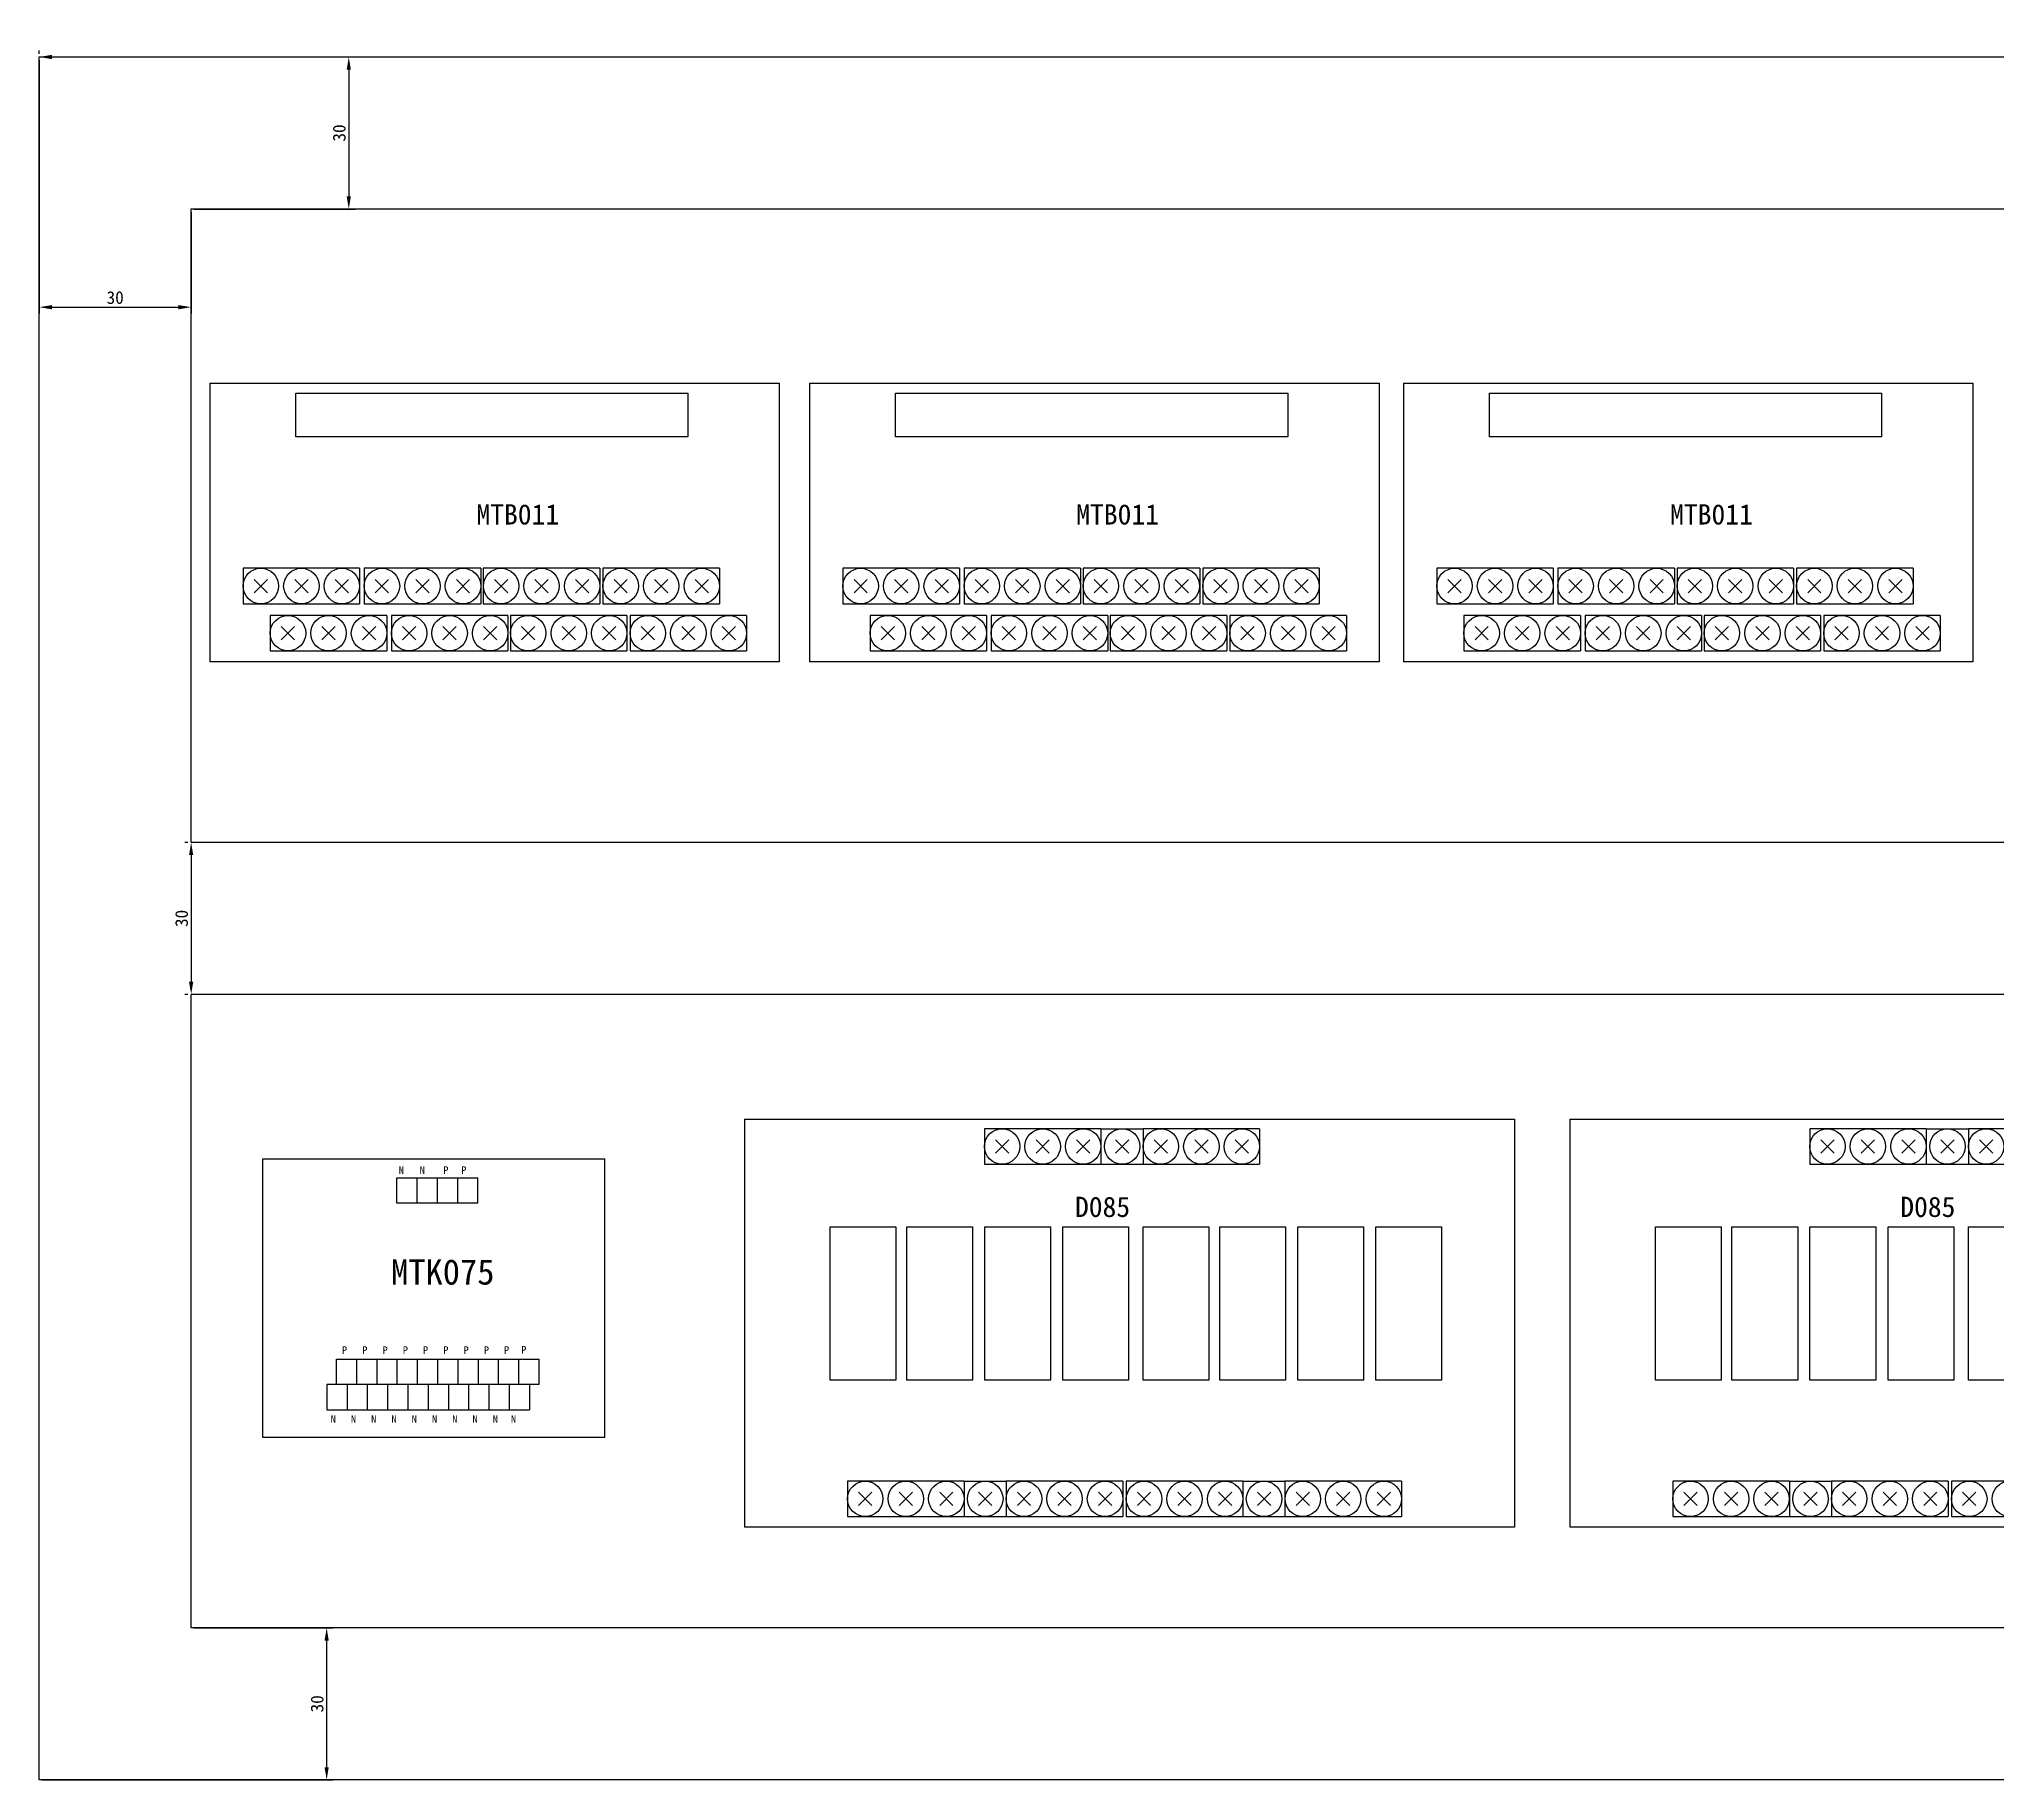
# Model space of a CAD drawing. Header units: millimetres. Extents: x 175 to 4940, y -2082 to 1907.
# Drawn here: x 1654 to 2040.5, y 984.8 to 1328.3 of the extents above; entities that cross this region are included whole.
import ezdxf

# ---------------------------------------------------------------- set-up
doc = ezdxf.new("R2010")
doc.units = ezdxf.units.MM
doc.layers.add('Z_OM_OUTLINE', color=7, linetype='Continuous')
doc.layers.add('外形線', color=7, linetype='Continuous')
doc.styles.get("Standard").update_dxf_attribs({"font": ''})
doc.styles.get('Standard').set_extended_font_data('SimSun')
doc.dimstyles.new('ISO-25', dxfattribs={"dimtxt": 2.5, "dimasz": 2.5, "dimexe": 1.25, "dimexo": 0.625, "dimtad": 1, "dimtxsty": 'Standard', "dimcen": 2.5, "dimadec": 0, "dimazin": 0, "dimtfac": 1, "dimtmove": 0, "dimatfit": 3, "dimfxl": 1, "dimarcsym": 0})

# ---------------------------------------------------------------- blocks, each defined once
blk = doc.blocks.new('*D66')
at = {"color": 0, "lineweight": -2, "transparency": 16777216}
for p, q in [((1654.03, 1325.46), (1654.03, 1326.08)), ((2504.03, 1325.46), (2504.03, 1326.08)), ((1656.53, 1324.83), (2501.53, 1324.83))]:
    blk.add_line(p, q, dxfattribs=at)
at = {"color": 0, "transparency": 16777216}
for points in [[(1656.53, 1325.25), (1656.53, 1324.42), (1654.03, 1324.83)], [(2501.53, 1325.25), (2501.53, 1324.42), (2504.03, 1324.83)]]:
    blk.add_solid(points, dxfattribs=at)
at = {"layer": 'Defpoints', "color": 0, "transparency": 16777216}
for p in [(1654.03, 1324.83), (2504.03, 1324.83), (2504.03, 1324.83)]:
    blk.add_point(p, dxfattribs=at)
at = {"color": 0, "transparency": 16777216, "insert": (2079.03, 1326.71), "char_height": 2.5, "attachment_point": 5}
blk.add_mtext('850', dxfattribs=at)
blk = doc.blocks.new('*D73')
at = {"color": 0, "lineweight": -2, "transparency": 16777216}
for p, q in [((1654.03, 1324.21), (1654.03, 1274.21)), ((1684.03, 1294.21), (1684.03, 1274.21)), ((1656.53, 1275.46), (1681.53, 1275.46))]:
    blk.add_line(p, q, dxfattribs=at)
at = {"color": 0, "transparency": 16777216}
for points in [[(1656.53, 1275.87), (1656.53, 1275.04), (1654.03, 1275.46)], [(1681.53, 1275.87), (1681.53, 1275.04), (1684.03, 1275.46)]]:
    blk.add_solid(points, dxfattribs=at)
at = {"layer": 'Defpoints', "color": 0, "transparency": 16777216}
for p in [(1654.03, 1324.83), (1684.03, 1294.83), (1684.03, 1275.46)]:
    blk.add_point(p, dxfattribs=at)
at = {"color": 0, "transparency": 16777216, "insert": (1669.03, 1277.33), "char_height": 2.5, "attachment_point": 5}
blk.add_mtext('30', dxfattribs=at)
blk = doc.blocks.new('*D74')
at = {"color": 0, "lineweight": -2, "transparency": 16777216}
for p, q in [((1654.65, 1324.83), (1716.39, 1324.83)), ((1715.14, 1322.33), (1715.14, 1297.33)), ((1684.65, 1294.83), (1716.39, 1294.83))]:
    blk.add_line(p, q, dxfattribs=at)
at = {"color": 0, "transparency": 16777216}
for points in [[(1714.73, 1322.33), (1715.56, 1322.33), (1715.14, 1324.83)], [(1714.73, 1297.33), (1715.56, 1297.33), (1715.14, 1294.83)]]:
    blk.add_solid(points, dxfattribs=at)
at = {"layer": 'Defpoints', "color": 0, "transparency": 16777216}
for p in [(1654.03, 1324.83), (1684.03, 1294.83), (1715.14, 1294.83)]:
    blk.add_point(p, dxfattribs=at)
at = {"color": 0, "transparency": 16777216, "insert": (1713.27, 1309.83), "char_height": 2.5, "attachment_point": 5, "rotation": 90}
blk.add_mtext('30', dxfattribs=at)
blk = doc.blocks.new('*D75')
at = {"color": 0, "lineweight": -2, "transparency": 16777216}
for p, q in [((1683.4, 1169.83), (1682.78, 1169.83)), ((1684.03, 1167.33), (1684.03, 1142.33)), ((1683.4, 1139.83), (1682.78, 1139.83))]:
    blk.add_line(p, q, dxfattribs=at)
at = {"color": 0, "transparency": 16777216}
for points in [[(1683.61, 1167.33), (1684.44, 1167.33), (1684.03, 1169.83)], [(1683.61, 1142.33), (1684.44, 1142.33), (1684.03, 1139.83)]]:
    blk.add_solid(points, dxfattribs=at)
at = {"layer": 'Defpoints', "color": 0, "transparency": 16777216}
for p in [(1684.03, 1169.83), (1684.03, 1139.83), (1684.03, 1139.83)]:
    blk.add_point(p, dxfattribs=at)
at = {"color": 0, "transparency": 16777216, "insert": (1682.15, 1154.83), "char_height": 2.5, "attachment_point": 5, "rotation": 90}
blk.add_mtext('30', dxfattribs=at)
blk = doc.blocks.new('*D76')
at = {"color": 0, "lineweight": -2, "transparency": 16777216}
for p, q in [((1684.65, 1014.83), (1712.03, 1014.83)), ((1710.78, 987.33), (1710.78, 1012.33)), ((1654.65, 984.83), (1712.03, 984.83))]:
    blk.add_line(p, q, dxfattribs=at)
at = {"color": 0, "transparency": 16777216}
for points in [[(1710.36, 1012.33), (1711.19, 1012.33), (1710.78, 1014.83)], [(1710.36, 987.33), (1711.19, 987.33), (1710.78, 984.83)]]:
    blk.add_solid(points, dxfattribs=at)
at = {"layer": 'Defpoints', "color": 0, "transparency": 16777216}
for p in [(1684.03, 1014.83), (1710.78, 1014.83), (1654.03, 984.83)]:
    blk.add_point(p, dxfattribs=at)
at = {"color": 0, "transparency": 16777216, "insert": (1708.9, 999.83), "char_height": 2.5, "attachment_point": 5, "rotation": 90}
blk.add_mtext('30', dxfattribs=at)

msp = doc.modelspace()

# ---------------------------------------------------------------- linework, layer by layer
for p, q in [((1654.026, 1324.832), (2504.026, 1324.832)), ((1654.026, 984.832), (1654.026, 1324.832)), ((1684.026, 1294.832), (2328.93, 1294.832)), ((1684.026, 1169.832), (1684.026, 1294.832)), ((1687.715, 1260.443), (1800.115, 1260.443)), ((1687.715, 1260.443), (1687.715, 1205.443)), ((1800.115, 1260.443), (1800.115, 1205.443)), ((1806.113, 1260.443), (1918.513, 1260.443)), ((1806.113, 1260.443), (1806.113, 1205.443)), ((1918.513, 1260.443), (1918.513, 1205.443)), ((1923.334, 1260.443), (2035.734, 1260.443)), ((1923.334, 1260.443), (1923.334, 1205.443)), ((2035.734, 1260.443), (2035.734, 1205.443)), ((1694.283, 1223.926), (1694.283, 1216.926)), ((1717.283, 1223.926), (1717.283, 1216.926)), ((1718.191, 1223.926), (1718.191, 1216.926)), ((1741.191, 1223.926), (1741.191, 1216.926)), ((1741.702, 1223.926), (1741.702, 1216.926)), ((1764.702, 1223.926), (1764.702, 1216.926)), ((1765.312, 1223.926), (1765.312, 1216.926)), ((1788.312, 1223.926), (1788.312, 1216.926)), ((1812.681, 1223.926), (1812.681, 1216.926)), ((1835.681, 1223.926), (1835.681, 1216.926)), ((1836.589, 1223.926), (1836.589, 1216.926)), ((1859.589, 1223.926), (1859.589, 1216.926)), ((1860.1, 1223.926), (1860.1, 1216.926)), ((1883.1, 1223.926), (1883.1, 1216.926)), ((1883.71, 1223.926), (1883.71, 1216.926)), ((1906.71, 1223.926), (1906.71, 1216.926)), ((1929.902, 1223.926), (1929.902, 1216.926)), ((1952.902, 1223.926), (1952.902, 1216.926)), ((1953.81, 1223.926), (1953.81, 1216.926)), ((1976.81, 1223.926), (1976.81, 1216.926)), ((1977.321, 1223.926), (1977.321, 1216.926)), ((2000.321, 1223.926), (2000.321, 1216.926)), ((2000.931, 1223.926), (2000.931, 1216.926)), ((2023.931, 1223.926), (2023.931, 1216.926)), ((1699.64, 1214.613), (1699.64, 1207.613)), ((1722.64, 1214.613), (1722.64, 1207.613)), ((1723.548, 1214.613), (1723.548, 1207.613)), ((1746.548, 1214.613), (1746.548, 1207.613)), ((1747.059, 1214.613), (1747.059, 1207.613)), ((1770.059, 1214.613), (1770.059, 1207.613)), ((1770.669, 1214.613), (1770.669, 1207.613)), ((1793.669, 1214.613), (1793.669, 1207.613)), ((1818.038, 1214.613), (1818.038, 1207.613)), ((1841.038, 1214.613), (1841.038, 1207.613)), ((1841.946, 1214.613), (1841.946, 1207.613)), ((1864.946, 1214.613), (1864.946, 1207.613)), ((1865.457, 1214.613), (1865.457, 1207.613)), ((1888.457, 1214.613), (1888.457, 1207.613)), ((1889.067, 1214.613), (1889.067, 1207.613)), ((1912.067, 1214.613), (1912.067, 1207.613)), ((1935.259, 1214.613), (1935.259, 1207.613)), ((1958.259, 1214.613), (1958.259, 1207.613)), ((1959.167, 1214.613), (1959.167, 1207.613)), ((1982.167, 1214.613), (1982.167, 1207.613)), ((1982.678, 1214.613), (1982.678, 1207.613)), ((2005.678, 1214.613), (2005.678, 1207.613)), ((2006.288, 1214.613), (2006.288, 1207.613)), ((2029.288, 1214.613), (2029.288, 1207.613)), ((1800.115, 1205.443), (1687.715, 1205.443)), ((1918.513, 1205.443), (1806.113, 1205.443)), ((2035.734, 1205.443), (1923.334, 1205.443)), ((2328.93, 1169.832), (1684.026, 1169.832)), ((1684.026, 1014.832), (1684.026, 1139.832)), ((2328.93, 1139.832), (1684.026, 1139.832)), ((1793.271, 1115.191), (1945.271, 1115.191)), ((1793.271, 1115.191), (1793.271, 1034.691)), ((1840.607, 1113.333), (1840.607, 1106.333)), ((1863.607, 1113.333), (1863.607, 1106.333)), ((1863.607, 1113.333), (1871.935, 1113.333)), ((1871.935, 1113.333), (1871.935, 1106.333)), ((1894.935, 1113.333), (1894.935, 1106.333)), ((1945.271, 1115.191), (1945.271, 1034.691)), ((1956.174, 1115.191), (2108.174, 1115.191)), ((1956.174, 1115.191), (1956.174, 1034.691)), ((2003.509, 1113.333), (2003.509, 1106.333)), ((2026.509, 1113.333), (2026.509, 1106.333)), ((2026.509, 1113.333), (2034.837, 1113.333)), ((2034.837, 1113.333), (2034.837, 1106.333)), ((1698.158, 1052.36), (1698.158, 1107.36)), ((1698.158, 1107.36), (1765.658, 1107.36)), ((1765.658, 1052.36), (1765.658, 1107.36)), ((1863.607, 1106.333), (1871.935, 1106.333)), ((2026.509, 1106.333), (2034.837, 1106.333)), ((1724.645, 1103.614), (1740.645, 1103.614)), ((1724.645, 1098.614), (1724.645, 1103.614)), ((1728.645, 1098.614), (1728.645, 1103.599)), ((1732.645, 1098.614), (1732.645, 1103.599)), ((1736.645, 1098.614), (1736.645, 1103.599)), ((1740.645, 1098.614), (1740.645, 1103.614)), ((1740.645, 1098.614), (1724.645, 1098.614)), ((1712.726, 1067.873), (1752.726, 1067.873)), ((1712.726, 1062.873), (1712.726, 1067.873)), ((1716.726, 1062.873), (1716.726, 1067.858)), ((1720.726, 1062.873), (1720.726, 1067.858)), ((1724.726, 1062.873), (1724.726, 1067.858)), ((1728.726, 1062.873), (1728.726, 1067.858)), ((1732.726, 1062.873), (1732.726, 1067.858)), ((1736.726, 1062.873), (1736.726, 1067.858)), ((1740.726, 1062.873), (1740.726, 1067.858)), ((1744.726, 1062.873), (1744.726, 1067.858)), ((1748.726, 1062.867), (1748.726, 1067.858)), ((1752.726, 1062.873), (1752.726, 1067.873)), ((1752.726, 1062.873), (1710.801, 1062.873)), ((1710.801, 1062.873), (1710.801, 1057.873)), ((1714.801, 1062.873), (1714.801, 1057.873)), ((1718.801, 1062.873), (1718.801, 1057.873)), ((1722.801, 1062.873), (1722.801, 1057.873)), ((1726.801, 1062.873), (1726.801, 1057.873)), ((1730.801, 1062.873), (1730.801, 1057.873)), ((1734.801, 1062.873), (1734.801, 1057.873)), ((1738.801, 1062.873), (1738.801, 1057.873)), ((1742.801, 1062.873), (1742.801, 1057.873)), ((1746.801, 1062.873), (1746.801, 1057.873)), ((1750.801, 1062.873), (1750.801, 1057.873)), ((1710.801, 1057.873), (1750.801, 1057.873)), ((1765.658, 1052.36), (1698.158, 1052.36)), ((1813.593, 1043.775), (1813.593, 1036.775)), ((1836.593, 1043.775), (1836.593, 1036.775)), ((1836.593, 1043.775), (1844.921, 1043.775)), ((1844.921, 1043.775), (1844.921, 1036.775)), ((1867.921, 1043.775), (1867.921, 1036.775)), ((1868.615, 1043.769), (1868.615, 1036.769)), ((1891.615, 1043.769), (1891.615, 1036.769)), ((1891.615, 1043.769), (1899.942, 1043.769)), ((1899.942, 1043.769), (1899.942, 1036.769)), ((1922.942, 1043.769), (1922.942, 1036.769)), ((1976.495, 1043.775), (1976.495, 1036.775)), ((1999.495, 1043.775), (1999.495, 1036.775)), ((1999.495, 1043.775), (2007.823, 1043.775)), ((2007.823, 1043.775), (2007.823, 1036.775)), ((2030.823, 1043.775), (2030.823, 1036.775)), ((2031.517, 1043.769), (2031.517, 1036.769)), ((1836.593, 1036.775), (1844.921, 1036.775)), ((1891.615, 1036.769), (1899.942, 1036.769)), ((1999.495, 1036.775), (2007.823, 1036.775)), ((1945.271, 1034.691), (1793.271, 1034.691)), ((2108.174, 1034.691), (1956.174, 1034.691)), ((2328.93, 1014.832), (1684.026, 1014.832)), ((2504.026, 984.832), (1654.026, 984.832))]:
    msp.add_line(p, q)
for points in [[(1704.686, 1258.489), (1782.076, 1258.489), (1782.076, 1249.857), (1704.686, 1249.857)], [(1823.084, 1258.489), (1900.474, 1258.489), (1900.474, 1249.857), (1823.084, 1249.857)], [(1940.305, 1258.489), (2017.695, 1258.489), (2017.695, 1249.857), (1940.305, 1249.857)], [(1823.151, 1093.958), (1823.151, 1063.716), (1810.165, 1063.716), (1810.165, 1093.958)], [(1838.252, 1093.958), (1838.252, 1063.716), (1825.265, 1063.716), (1825.265, 1093.958)], [(1853.655, 1093.958), (1853.655, 1063.716), (1840.668, 1063.716), (1840.668, 1093.958)], [(1869.058, 1093.958), (1869.058, 1063.716), (1856.071, 1063.716), (1856.071, 1093.958)], [(1884.939, 1093.958), (1884.939, 1063.716), (1871.952, 1063.716), (1871.952, 1093.958)], [(1900.04, 1093.958), (1900.04, 1063.716), (1887.053, 1063.716), (1887.053, 1093.958)], [(1915.443, 1093.958), (1915.443, 1063.716), (1902.456, 1063.716), (1902.456, 1093.958)], [(1930.846, 1093.958), (1930.846, 1063.716), (1917.859, 1063.716), (1917.859, 1093.958)], [(1986.054, 1093.958), (1986.054, 1063.716), (1973.067, 1063.716), (1973.067, 1093.958)], [(2001.154, 1093.958), (2001.154, 1063.716), (1988.168, 1063.716), (1988.168, 1093.958)], [(2016.557, 1093.958), (2016.557, 1063.716), (2003.571, 1063.716), (2003.571, 1093.958)], [(2031.96, 1093.958), (2031.96, 1063.716), (2018.973, 1063.716), (2018.973, 1093.958)], [(2047.841, 1093.958), (2047.841, 1063.716), (2034.855, 1063.716), (2034.855, 1093.958)]]:
    msp.add_lwpolyline(points, close=True)
at = {"layer": 'Z_OM_OUTLINE'}
for p, q in [((1717.283, 1223.926), (1694.283, 1223.926)), ((1696.473, 1219.115), (1699.094, 1221.736)), ((1699.094, 1219.115), (1696.473, 1221.736)), ((1707.094, 1219.115), (1704.473, 1221.736)), ((1704.473, 1219.115), (1707.094, 1221.736)), ((1715.094, 1219.115), (1712.473, 1221.736)), ((1712.473, 1219.115), (1715.094, 1221.736)), ((1741.191, 1223.926), (1718.191, 1223.926)), ((1720.38, 1219.115), (1723.001, 1221.736)), ((1723.001, 1219.115), (1720.38, 1221.736)), ((1731.001, 1219.115), (1728.38, 1221.736)), ((1728.38, 1219.115), (1731.001, 1221.736)), ((1739.001, 1219.115), (1736.38, 1221.736)), ((1736.38, 1219.115), (1739.001, 1221.736)), ((1764.702, 1223.926), (1741.702, 1223.926)), ((1743.891, 1219.115), (1746.512, 1221.736)), ((1746.512, 1219.115), (1743.891, 1221.736)), ((1754.512, 1219.115), (1751.891, 1221.736)), ((1751.891, 1219.115), (1754.512, 1221.736)), ((1762.512, 1219.115), (1759.891, 1221.736)), ((1759.891, 1219.115), (1762.512, 1221.736)), ((1788.312, 1223.926), (1765.312, 1223.926)), ((1767.501, 1219.115), (1770.122, 1221.736)), ((1770.122, 1219.115), (1767.501, 1221.736)), ((1778.122, 1219.115), (1775.501, 1221.736)), ((1775.501, 1219.115), (1778.122, 1221.736)), ((1786.122, 1219.115), (1783.501, 1221.736)), ((1783.501, 1219.115), (1786.122, 1221.736)), ((1835.681, 1223.926), (1812.681, 1223.926)), ((1814.871, 1219.115), (1817.492, 1221.736)), ((1817.492, 1219.115), (1814.871, 1221.736)), ((1825.492, 1219.115), (1822.871, 1221.736)), ((1822.871, 1219.115), (1825.492, 1221.736)), ((1833.492, 1219.115), (1830.871, 1221.736)), ((1830.871, 1219.115), (1833.492, 1221.736)), ((1859.589, 1223.926), (1836.589, 1223.926)), ((1838.778, 1219.115), (1841.399, 1221.736)), ((1841.399, 1219.115), (1838.778, 1221.736)), ((1849.399, 1219.115), (1846.778, 1221.736)), ((1846.778, 1219.115), (1849.399, 1221.736)), ((1857.399, 1219.115), (1854.778, 1221.736)), ((1854.778, 1219.115), (1857.399, 1221.736)), ((1883.1, 1223.926), (1860.1, 1223.926)), ((1862.289, 1219.115), (1864.91, 1221.736)), ((1864.91, 1219.115), (1862.289, 1221.736)), ((1872.91, 1219.115), (1870.289, 1221.736)), ((1870.289, 1219.115), (1872.91, 1221.736)), ((1880.91, 1219.115), (1878.289, 1221.736)), ((1878.289, 1219.115), (1880.91, 1221.736)), ((1906.71, 1223.926), (1883.71, 1223.926)), ((1885.899, 1219.115), (1888.52, 1221.736)), ((1888.52, 1219.115), (1885.899, 1221.736)), ((1896.52, 1219.115), (1893.899, 1221.736)), ((1893.899, 1219.115), (1896.52, 1221.736)), ((1904.52, 1219.115), (1901.899, 1221.736)), ((1901.899, 1219.115), (1904.52, 1221.736)), ((1952.902, 1223.926), (1929.902, 1223.926)), ((1932.091, 1219.115), (1934.713, 1221.736)), ((1934.713, 1219.115), (1932.091, 1221.736)), ((1942.713, 1219.115), (1940.091, 1221.736)), ((1940.091, 1219.115), (1942.713, 1221.736)), ((1950.713, 1219.115), (1948.091, 1221.736)), ((1948.091, 1219.115), (1950.713, 1221.736)), ((1976.81, 1223.926), (1953.81, 1223.926)), ((1955.999, 1219.115), (1958.62, 1221.736)), ((1958.62, 1219.115), (1955.999, 1221.736)), ((1966.62, 1219.115), (1963.999, 1221.736)), ((1963.999, 1219.115), (1966.62, 1221.736)), ((1974.62, 1219.115), (1971.999, 1221.736)), ((1971.999, 1219.115), (1974.62, 1221.736)), ((2000.321, 1223.926), (1977.321, 1223.926)), ((1979.51, 1219.115), (1982.131, 1221.736)), ((1982.131, 1219.115), (1979.51, 1221.736)), ((1990.131, 1219.115), (1987.51, 1221.736)), ((1987.51, 1219.115), (1990.131, 1221.736)), ((1998.131, 1219.115), (1995.51, 1221.736)), ((1995.51, 1219.115), (1998.131, 1221.736)), ((2023.931, 1223.926), (2000.931, 1223.926)), ((2003.12, 1219.115), (2005.741, 1221.736)), ((2005.741, 1219.115), (2003.12, 1221.736)), ((2013.741, 1219.115), (2011.12, 1221.736)), ((2011.12, 1219.115), (2013.741, 1221.736)), ((2021.741, 1219.115), (2019.12, 1221.736)), ((2019.12, 1219.115), (2021.741, 1221.736)), ((1694.283, 1216.926), (1717.283, 1216.926)), ((1722.64, 1214.613), (1699.64, 1214.613)), ((1718.191, 1216.926), (1741.191, 1216.926)), ((1746.548, 1214.613), (1723.548, 1214.613)), ((1741.702, 1216.926), (1764.702, 1216.926)), ((1770.059, 1214.613), (1747.059, 1214.613)), ((1765.312, 1216.926), (1788.312, 1216.926)), ((1793.669, 1214.613), (1770.669, 1214.613)), ((1812.681, 1216.926), (1835.681, 1216.926)), ((1841.038, 1214.613), (1818.038, 1214.613)), ((1836.589, 1216.926), (1859.589, 1216.926)), ((1864.946, 1214.613), (1841.946, 1214.613)), ((1860.1, 1216.926), (1883.1, 1216.926)), ((1888.457, 1214.613), (1865.457, 1214.613)), ((1883.71, 1216.926), (1906.71, 1216.926)), ((1912.067, 1214.613), (1889.067, 1214.613)), ((1929.902, 1216.926), (1952.902, 1216.926)), ((1958.259, 1214.613), (1935.259, 1214.613)), ((1953.81, 1216.926), (1976.81, 1216.926)), ((1982.167, 1214.613), (1959.167, 1214.613)), ((1977.321, 1216.926), (2000.321, 1216.926)), ((2005.678, 1214.613), (1982.678, 1214.613)), ((2000.931, 1216.926), (2023.931, 1216.926)), ((2029.288, 1214.613), (2006.288, 1214.613)), ((1701.829, 1209.803), (1704.451, 1212.424)), ((1704.451, 1209.803), (1701.829, 1212.424)), ((1712.451, 1209.803), (1709.829, 1212.424)), ((1709.829, 1209.803), (1712.451, 1212.424)), ((1720.451, 1209.803), (1717.829, 1212.424)), ((1717.829, 1209.803), (1720.451, 1212.424)), ((1725.737, 1209.803), (1728.358, 1212.424)), ((1728.358, 1209.803), (1725.737, 1212.424)), ((1736.358, 1209.803), (1733.737, 1212.424)), ((1733.737, 1209.803), (1736.358, 1212.424)), ((1744.358, 1209.803), (1741.737, 1212.424)), ((1741.737, 1209.803), (1744.358, 1212.424)), ((1749.248, 1209.803), (1751.869, 1212.424)), ((1751.869, 1209.803), (1749.248, 1212.424)), ((1759.869, 1209.803), (1757.248, 1212.424)), ((1757.248, 1209.803), (1759.869, 1212.424)), ((1767.869, 1209.803), (1765.248, 1212.424)), ((1765.248, 1209.803), (1767.869, 1212.424)), ((1772.858, 1209.803), (1775.479, 1212.424)), ((1775.479, 1209.803), (1772.858, 1212.424)), ((1783.479, 1209.803), (1780.858, 1212.424)), ((1780.858, 1209.803), (1783.479, 1212.424)), ((1791.479, 1209.803), (1788.858, 1212.424)), ((1788.858, 1209.803), (1791.479, 1212.424)), ((1820.227, 1209.803), (1822.849, 1212.424)), ((1822.849, 1209.803), (1820.227, 1212.424)), ((1830.849, 1209.803), (1828.227, 1212.424)), ((1828.227, 1209.803), (1830.849, 1212.424)), ((1838.849, 1209.803), (1836.227, 1212.424)), ((1836.227, 1209.803), (1838.849, 1212.424)), ((1844.135, 1209.803), (1846.756, 1212.424)), ((1846.756, 1209.803), (1844.135, 1212.424)), ((1854.756, 1209.803), (1852.135, 1212.424)), ((1852.135, 1209.803), (1854.756, 1212.424)), ((1862.756, 1209.803), (1860.135, 1212.424)), ((1860.135, 1209.803), (1862.756, 1212.424)), ((1867.646, 1209.803), (1870.267, 1212.424)), ((1870.267, 1209.803), (1867.646, 1212.424)), ((1878.267, 1209.803), (1875.646, 1212.424)), ((1875.646, 1209.803), (1878.267, 1212.424)), ((1886.267, 1209.803), (1883.646, 1212.424)), ((1883.646, 1209.803), (1886.267, 1212.424)), ((1891.256, 1209.803), (1893.877, 1212.424)), ((1893.877, 1209.803), (1891.256, 1212.424)), ((1901.877, 1209.803), (1899.256, 1212.424)), ((1899.256, 1209.803), (1901.877, 1212.424)), ((1909.877, 1209.803), (1907.256, 1212.424)), ((1907.256, 1209.803), (1909.877, 1212.424)), ((1937.448, 1209.803), (1940.07, 1212.424)), ((1940.07, 1209.803), (1937.448, 1212.424)), ((1948.07, 1209.803), (1945.448, 1212.424)), ((1945.448, 1209.803), (1948.07, 1212.424)), ((1956.07, 1209.803), (1953.448, 1212.424)), ((1953.448, 1209.803), (1956.07, 1212.424)), ((1961.356, 1209.803), (1963.977, 1212.424)), ((1963.977, 1209.803), (1961.356, 1212.424)), ((1971.977, 1209.803), (1969.356, 1212.424)), ((1969.356, 1209.803), (1971.977, 1212.424)), ((1979.977, 1209.803), (1977.356, 1212.424)), ((1977.356, 1209.803), (1979.977, 1212.424)), ((1984.867, 1209.803), (1987.488, 1212.424)), ((1987.488, 1209.803), (1984.867, 1212.424)), ((1995.488, 1209.803), (1992.867, 1212.424)), ((1992.867, 1209.803), (1995.488, 1212.424)), ((2003.488, 1209.803), (2000.867, 1212.424)), ((2000.867, 1209.803), (2003.488, 1212.424)), ((2008.477, 1209.803), (2011.098, 1212.424)), ((2011.098, 1209.803), (2008.477, 1212.424)), ((2019.098, 1209.803), (2016.477, 1212.424)), ((2016.477, 1209.803), (2019.098, 1212.424)), ((2027.098, 1209.803), (2024.477, 1212.424)), ((2024.477, 1209.803), (2027.098, 1212.424)), ((1699.64, 1207.613), (1722.64, 1207.613)), ((1723.548, 1207.613), (1746.548, 1207.613)), ((1747.059, 1207.613), (1770.059, 1207.613)), ((1770.669, 1207.613), (1793.669, 1207.613)), ((1818.038, 1207.613), (1841.038, 1207.613)), ((1841.946, 1207.613), (1864.946, 1207.613)), ((1865.457, 1207.613), (1888.457, 1207.613)), ((1889.067, 1207.613), (1912.067, 1207.613)), ((1935.259, 1207.613), (1958.259, 1207.613)), ((1959.167, 1207.613), (1982.167, 1207.613)), ((1982.678, 1207.613), (2005.678, 1207.613)), ((2006.288, 1207.613), (2029.288, 1207.613)), ((1863.607, 1113.333), (1840.607, 1113.333)), ((1894.935, 1113.333), (1871.935, 1113.333)), ((2026.509, 1113.333), (2003.509, 1113.333)), ((2057.837, 1113.333), (2034.837, 1113.333)), ((1842.796, 1108.522), (1845.417, 1111.143)), ((1845.417, 1108.522), (1842.796, 1111.143)), ((1853.417, 1108.522), (1850.796, 1111.143)), ((1850.796, 1108.522), (1853.417, 1111.143)), ((1861.417, 1108.522), (1858.796, 1111.143)), ((1858.796, 1108.522), (1861.417, 1111.143)), ((1869.107, 1108.522), (1866.486, 1111.143)), ((1866.486, 1108.522), (1869.107, 1111.143)), ((1874.124, 1108.522), (1876.745, 1111.143)), ((1876.745, 1108.522), (1874.124, 1111.143)), ((1884.745, 1108.522), (1882.124, 1111.143)), ((1882.124, 1108.522), (1884.745, 1111.143)), ((1892.745, 1108.522), (1890.124, 1111.143)), ((1890.124, 1108.522), (1892.745, 1111.143)), ((2005.698, 1108.522), (2008.32, 1111.143)), ((2008.32, 1108.522), (2005.698, 1111.143)), ((2016.32, 1108.522), (2013.698, 1111.143)), ((2013.698, 1108.522), (2016.32, 1111.143)), ((2024.32, 1108.522), (2021.698, 1111.143)), ((2021.698, 1108.522), (2024.32, 1111.143)), ((2032.009, 1108.522), (2029.388, 1111.143)), ((2029.388, 1108.522), (2032.009, 1111.143)), ((2037.026, 1108.522), (2039.647, 1111.143)), ((2039.647, 1108.522), (2037.026, 1111.143)), ((1840.607, 1106.333), (1863.607, 1106.333)), ((1871.935, 1106.333), (1894.935, 1106.333)), ((2003.509, 1106.333), (2026.509, 1106.333)), ((2034.837, 1106.333), (2057.837, 1106.333)), ((1836.593, 1043.775), (1813.593, 1043.775)), ((1867.921, 1043.775), (1844.921, 1043.775)), ((1891.615, 1043.769), (1868.615, 1043.769)), ((1922.942, 1043.769), (1899.942, 1043.769)), ((1999.495, 1043.775), (1976.495, 1043.775)), ((2030.823, 1043.775), (2007.823, 1043.775)), ((2054.517, 1043.769), (2031.517, 1043.769)), ((1815.782, 1038.964), (1818.404, 1041.585)), ((1818.404, 1038.964), (1815.782, 1041.585)), ((1826.404, 1038.964), (1823.782, 1041.585)), ((1823.782, 1038.964), (1826.404, 1041.585)), ((1834.404, 1038.964), (1831.782, 1041.585)), ((1831.782, 1038.964), (1834.404, 1041.585)), ((1842.093, 1038.964), (1839.472, 1041.585)), ((1839.472, 1038.964), (1842.093, 1041.585)), ((1847.11, 1038.964), (1849.731, 1041.585)), ((1849.731, 1038.964), (1847.11, 1041.585)), ((1857.731, 1038.964), (1855.11, 1041.585)), ((1855.11, 1038.964), (1857.731, 1041.585)), ((1865.731, 1038.964), (1863.11, 1041.585)), ((1863.11, 1038.964), (1865.731, 1041.585)), ((1870.804, 1038.958), (1873.425, 1041.579)), ((1873.425, 1038.958), (1870.804, 1041.579)), ((1881.425, 1038.958), (1878.804, 1041.579)), ((1878.804, 1038.958), (1881.425, 1041.579)), ((1889.425, 1038.958), (1886.804, 1041.579)), ((1886.804, 1038.958), (1889.425, 1041.579)), ((1897.115, 1038.958), (1894.494, 1041.579)), ((1894.494, 1038.958), (1897.115, 1041.579)), ((1902.132, 1038.958), (1904.753, 1041.579)), ((1904.753, 1038.958), (1902.132, 1041.579)), ((1912.753, 1038.958), (1910.132, 1041.579)), ((1910.132, 1038.958), (1912.753, 1041.579)), ((1920.753, 1038.958), (1918.132, 1041.579)), ((1918.132, 1038.958), (1920.753, 1041.579)), ((1978.685, 1038.964), (1981.306, 1041.585)), ((1981.306, 1038.964), (1978.685, 1041.585)), ((1989.306, 1038.964), (1986.685, 1041.585)), ((1986.685, 1038.964), (1989.306, 1041.585)), ((1997.306, 1038.964), (1994.685, 1041.585)), ((1994.685, 1038.964), (1997.306, 1041.585)), ((2004.995, 1038.964), (2002.374, 1041.585)), ((2002.374, 1038.964), (2004.995, 1041.585)), ((2010.012, 1038.964), (2012.634, 1041.585)), ((2012.634, 1038.964), (2010.012, 1041.585)), ((2020.634, 1038.964), (2018.012, 1041.585)), ((2018.012, 1038.964), (2020.634, 1041.585)), ((2028.634, 1038.964), (2026.012, 1041.585)), ((2026.012, 1038.964), (2028.634, 1041.585)), ((2033.706, 1038.958), (2036.327, 1041.579)), ((2036.327, 1038.958), (2033.706, 1041.579)), ((1813.593, 1036.775), (1836.593, 1036.775)), ((1844.921, 1036.775), (1867.921, 1036.775)), ((1868.615, 1036.769), (1891.615, 1036.769)), ((1899.942, 1036.769), (1922.942, 1036.769)), ((1976.495, 1036.775), (1999.495, 1036.775)), ((2007.823, 1036.775), (2030.823, 1036.775)), ((2031.517, 1036.769), (2054.517, 1036.769))]:
    msp.add_line(p, q, dxfattribs=at)
for centre in [(1697.783, 1220.426), (1705.783, 1220.426), (1713.783, 1220.426), (1721.691, 1220.426), (1729.691, 1220.426), (1737.691, 1220.426), (1745.202, 1220.426), (1753.202, 1220.426), (1761.202, 1220.426), (1768.812, 1220.426), (1776.812, 1220.426), (1784.812, 1220.426), (1816.181, 1220.426), (1824.181, 1220.426), (1832.181, 1220.426), (1840.089, 1220.426), (1848.089, 1220.426), (1856.089, 1220.426), (1863.6, 1220.426), (1871.6, 1220.426), (1879.6, 1220.426), (1887.21, 1220.426), (1895.21, 1220.426), (1903.21, 1220.426), (1933.402, 1220.426), (1941.402, 1220.426), (1949.402, 1220.426), (1957.31, 1220.426), (1965.31, 1220.426), (1973.31, 1220.426), (1980.821, 1220.426), (1988.821, 1220.426), (1996.821, 1220.426), (2004.431, 1220.426), (2012.431, 1220.426), (2020.431, 1220.426), (1703.14, 1211.113), (1711.14, 1211.113), (1719.14, 1211.113), (1727.048, 1211.113), (1735.048, 1211.113), (1743.048, 1211.113), (1750.559, 1211.113), (1758.559, 1211.113), (1766.559, 1211.113), (1774.169, 1211.113), (1782.169, 1211.113), (1790.169, 1211.113), (1821.538, 1211.113), (1829.538, 1211.113), (1837.538, 1211.113), (1845.446, 1211.113), (1853.446, 1211.113), (1861.446, 1211.113), (1868.957, 1211.113), (1876.957, 1211.113), (1884.957, 1211.113), (1892.567, 1211.113), (1900.567, 1211.113), (1908.567, 1211.113), (1938.759, 1211.113), (1946.759, 1211.113), (1954.759, 1211.113), (1962.667, 1211.113), (1970.667, 1211.113), (1978.667, 1211.113), (1986.178, 1211.113), (1994.178, 1211.113), (2002.178, 1211.113), (2009.788, 1211.113), (2017.788, 1211.113), (2025.788, 1211.113), (1844.107, 1109.833), (1852.107, 1109.833), (1860.107, 1109.833), (1867.796, 1109.833), (1875.435, 1109.833), (1883.435, 1109.833), (1891.435, 1109.833), (2007.009, 1109.833), (2015.009, 1109.833), (2023.009, 1109.833), (2030.699, 1109.833), (2038.337, 1109.833), (1817.093, 1040.275), (1825.093, 1040.275), (1833.093, 1040.275), (1840.783, 1040.275), (1848.421, 1040.275), (1856.421, 1040.275), (1864.421, 1040.275), (1872.115, 1040.269), (1880.115, 1040.269), (1888.115, 1040.269), (1895.804, 1040.269), (1903.442, 1040.269), (1911.442, 1040.269), (1919.442, 1040.269), (1979.995, 1040.275), (1987.995, 1040.275), (1995.995, 1040.275), (2003.685, 1040.275), (2011.323, 1040.275), (2019.323, 1040.275), (2027.323, 1040.275), (2035.017, 1040.269), (2043.017, 1040.269)]:
    msp.add_circle(centre, 3.498, dxfattribs=at)

# ---------------------------------------------------------------- texts
at = {"attachment_point": 1}
for s, insert, char_height, width in [('N', (1725.008, 1105.906), 1.5, 2.48877), ('N', (1729.144, 1105.906), 1.5, 2.48877), ('P', (1733.798, 1105.906), 1.5, 2.48877), ('P', (1737.343, 1105.906), 1.5, 2.48877), ('MTK075', (1723.49, 1087.564), 5, 37.73216), ('P', (1749.174, 1070.441), 1.5, 2.48877), ('P', (1713.798, 1070.397), 1.5, 2.48877), ('P', (1717.798, 1070.397), 1.5, 2.48877), ('P', (1721.798, 1070.397), 1.5, 2.48877), ('P', (1725.798, 1070.397), 1.5, 2.48877), ('P', (1729.798, 1070.397), 1.5, 2.48877), ('P', (1733.798, 1070.397), 1.5, 2.48877), ('P', (1737.798, 1070.397), 1.5, 2.48877), ('P', (1741.798, 1070.397), 1.5, 2.48877), ('P', (1745.798, 1070.397), 1.5, 2.48877), ('N', (1711.566, 1056.796), 1.5, 2.48877), ('N', (1715.566, 1056.796), 1.5, 2.48877), ('N', (1719.566, 1056.796), 1.5, 2.48877), ('N', (1723.566, 1056.796), 1.5, 2.48877), ('N', (1727.566, 1056.796), 1.5, 2.48877), ('N', (1731.566, 1056.796), 1.5, 2.48877), ('N', (1735.566, 1056.796), 1.5, 2.48877), ('N', (1739.566, 1056.796), 1.5, 2.48877), ('N', (1743.566, 1056.796), 1.5, 2.48877), ('N', (1747.154, 1056.796), 1.5, 2.48877)]:
    msp.add_mtext(s, dxfattribs=dict(at, insert=insert, char_height=char_height, width=width))
at = {"layer": '外形線', "color": 0, "linetype": 'ByBlock', "ltscale": 8, "char_height": 4, "attachment_point": 1}
for s, insert in [('{\\C3;MTB011}', (1740.343, 1236.566)), ('{\\C3;MTB011}', (1858.741, 1236.566)), ('{\\C3;MTB011}', (1975.962, 1236.566)), ('{\\C3;D085}', (1858.49, 1099.907)), ('{\\C3;D085}', (2021.392, 1099.907))]:
    msp.add_mtext(s, dxfattribs=dict(at, insert=insert))

# ---------------------------------------------------------------- dimensions: what is measured, and where the dimension line sits
for base, p2, picture, middle in [((2504.026, 1324.832), (2504.026, 1324.832), '*D66', (2079.026, 1326.707)), ((1684.026, 1275.457), (1684.026, 1294.832), '*D73', (1669.026, 1277.332))]:
    dim = msp.add_linear_dim(base=base, p1=(1654.026, 1324.832), p2=p2, dimstyle='ISO-25')
    dim.commit()
    dim.dimension.update_dxf_attribs({"geometry": picture, "text_midpoint": middle})
for base, p1, p2, picture, middle in [((1715.142, 1294.832), (1654.026, 1324.832), (1684.026, 1294.832), '*D74', (1713.267, 1309.832)), ((1684.026, 1139.832), (1684.026, 1169.832), (1684.026, 1139.832), '*D75', (1682.151, 1154.832)), ((1710.777, 1014.832), (1654.026, 984.832), (1684.026, 1014.832), '*D76', (1708.902, 999.832))]:
    dim = msp.add_linear_dim(base=base, p1=p1, p2=p2, angle=90, dimstyle='ISO-25')
    dim.commit()
    dim.dimension.update_dxf_attribs({"geometry": picture, "text_midpoint": middle})

doc.saveas('drawing.dxf')
